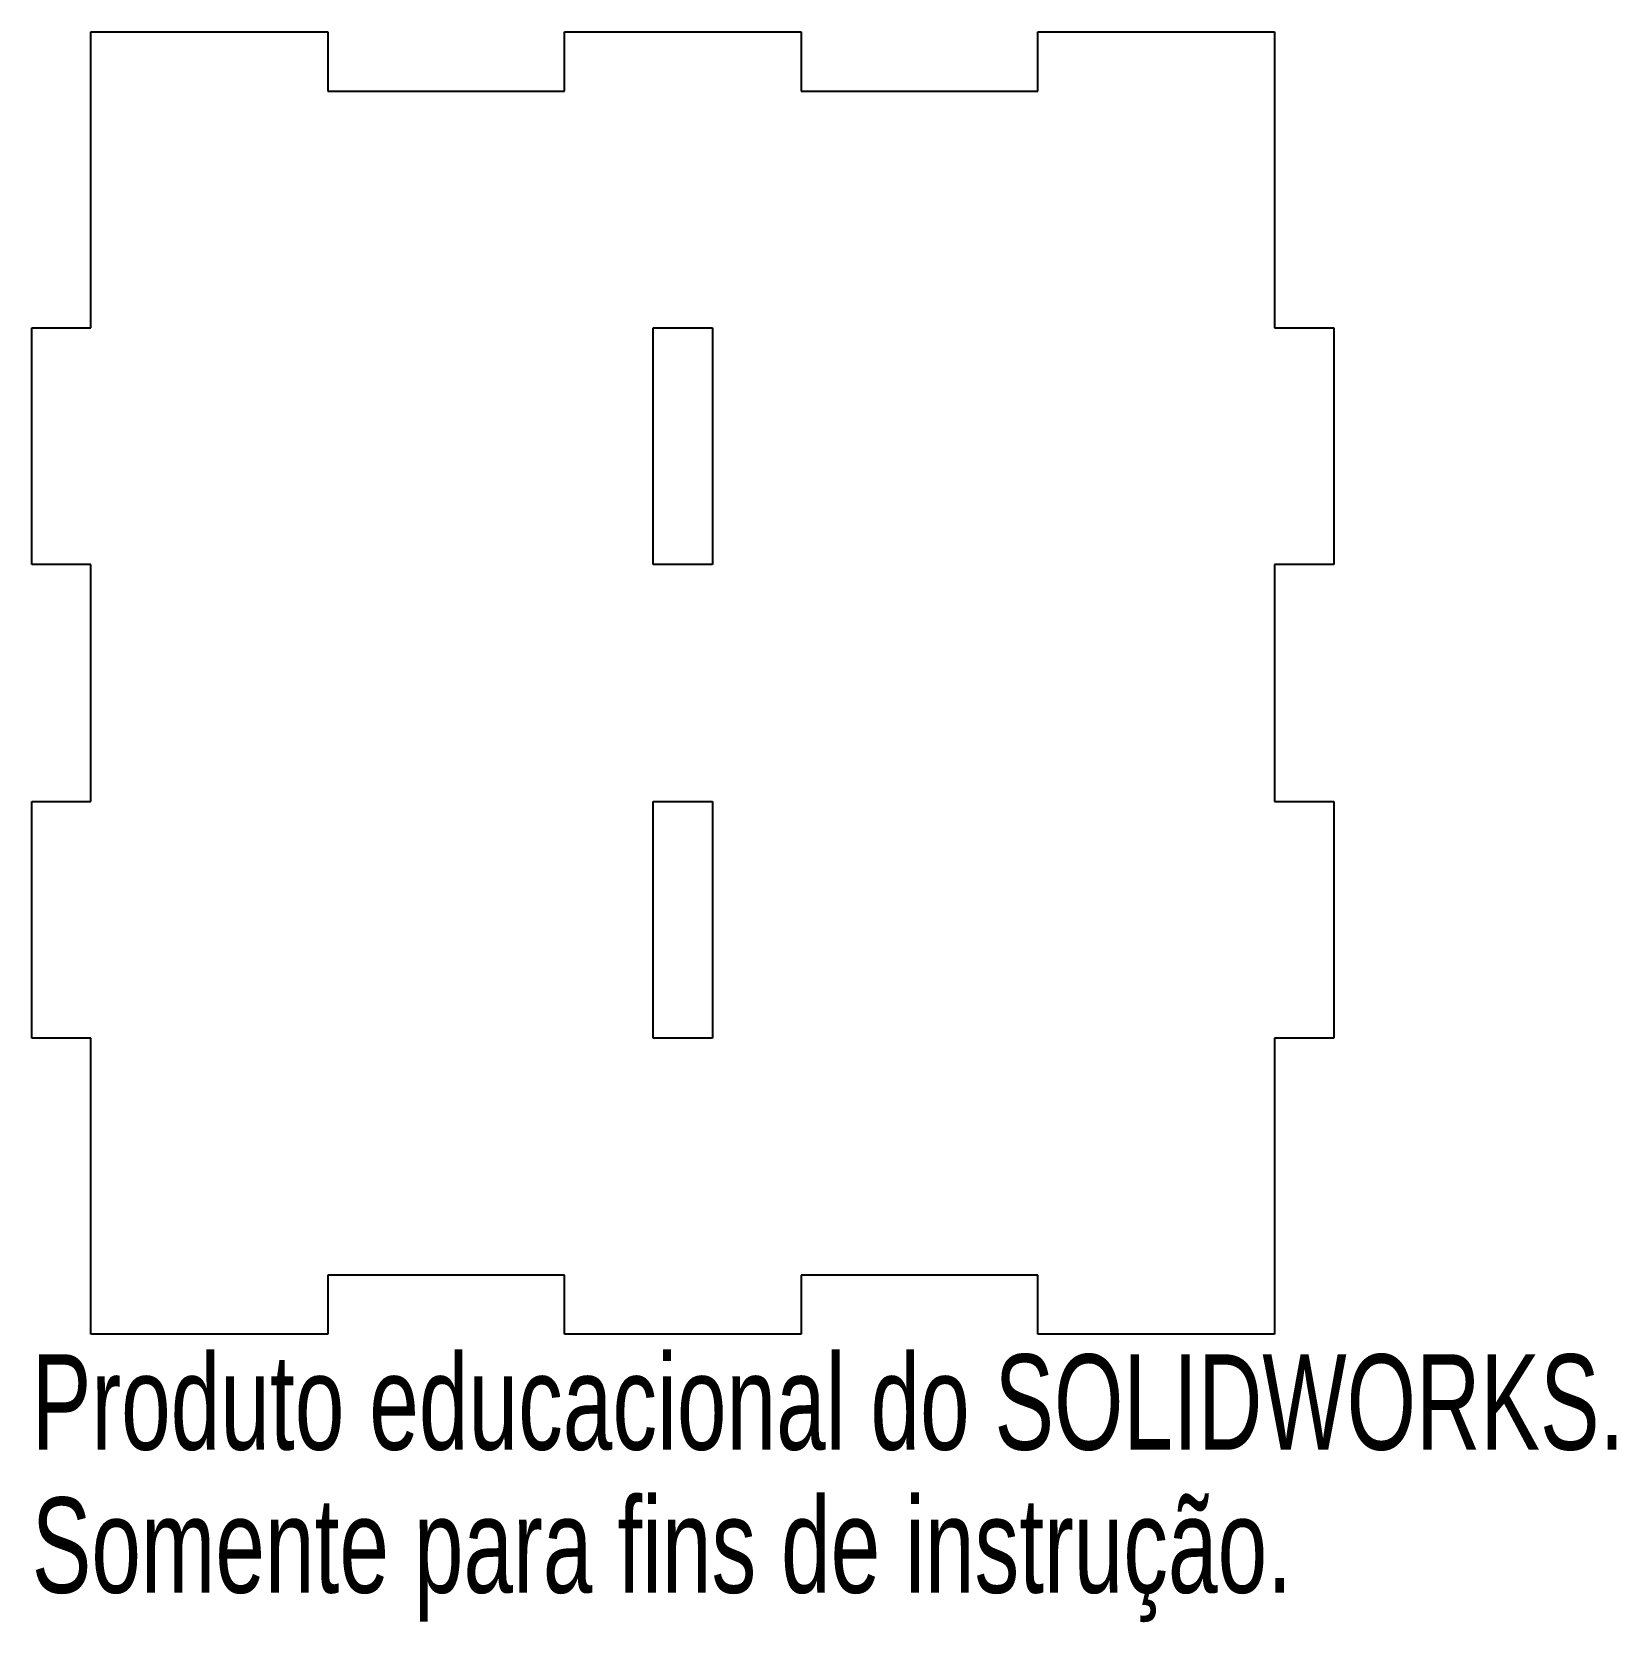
# Model space of a CAD drawing. Header units: millimetres. Extents: x -34.2 to 46.1, y -51.5 to 29.1.
import ezdxf

# ---------------------------------------------------------------- set-up
doc = ezdxf.new("R2010")
doc.units = ezdxf.units.MM
doc.styles.add('SLDTEXTSTYLE0', font='TXT', dxfattribs={"width": 0.7})

msp = doc.modelspace()

# ---------------------------------------------------------------- linework, layer by layer
at = {"color": 7, "linetype": 'Continuous', "lineweight": 25}
for p, q in [((-31.217, 14.09), (-31.217, 29.09)), ((-31.217, 29.09), (-19.217, 29.09)), ((-19.217, 29.09), (-19.217, 26.09)), ((-7.217, 26.09), (-7.217, 29.09)), ((-7.217, 29.09), (4.783, 29.09)), ((4.783, 29.09), (4.783, 26.09)), ((16.783, 26.09), (16.783, 29.09)), ((16.783, 29.09), (28.783, 29.09)), ((28.783, 29.09), (28.783, 14.09)), ((-19.217, 26.09), (-7.217, 26.09)), ((4.783, 26.09), (16.783, 26.09)), ((-34.217, 2.09), (-34.217, 14.09)), ((-34.217, 14.09), (-31.217, 14.09)), ((-2.717, 2.09), (-2.717, 14.09)), ((-2.717, 14.09), (0.283, 14.09)), ((0.283, 14.09), (0.283, 2.09)), ((28.783, 14.09), (31.783, 14.09)), ((31.783, 14.09), (31.783, 2.09)), ((-31.217, 2.09), (-34.217, 2.09)), ((-31.217, -9.91), (-31.217, 2.09)), ((0.283, 2.09), (-2.717, 2.09)), ((31.783, 2.09), (28.783, 2.09)), ((28.783, 2.09), (28.783, -9.91)), ((-34.217, -21.91), (-34.217, -9.91)), ((-34.217, -9.91), (-31.217, -9.91)), ((-2.717, -21.91), (-2.717, -9.91)), ((-2.717, -9.91), (0.283, -9.91)), ((0.283, -9.91), (0.283, -21.91)), ((28.783, -9.91), (31.783, -9.91)), ((31.783, -9.91), (31.783, -21.91)), ((-31.217, -21.91), (-34.217, -21.91)), ((-31.217, -36.91), (-31.217, -21.91)), ((0.283, -21.91), (-2.717, -21.91)), ((31.783, -21.91), (28.783, -21.91)), ((28.783, -21.91), (28.783, -36.91)), ((-7.217, -33.91), (-19.217, -33.91)), ((-19.217, -33.91), (-19.217, -36.91)), ((-7.217, -36.91), (-7.217, -33.91)), ((16.783, -33.91), (4.783, -33.91)), ((4.783, -33.91), (4.783, -36.91)), ((16.783, -36.91), (16.783, -33.91)), ((-19.217, -36.91), (-31.217, -36.91)), ((4.783, -36.91), (-7.217, -36.91)), ((28.783, -36.91), (16.783, -36.91))]:
    msp.add_line(p, q, dxfattribs=at)

# ---------------------------------------------------------------- texts
at = {"color": 7, "linetype": 'Continuous', "char_height": 4.83362, "attachment_point": 1, "style": 'SLDTEXTSTYLE0'}
for s, insert in [('Produto educacional do SOLIDWORKS.', (-34.217, -37.929)), ('Somente para fins de instrução.', (-34.217, -45.18))]:
    msp.add_mtext(s, dxfattribs=dict(at, insert=insert))

doc.saveas('drawing.dxf')
